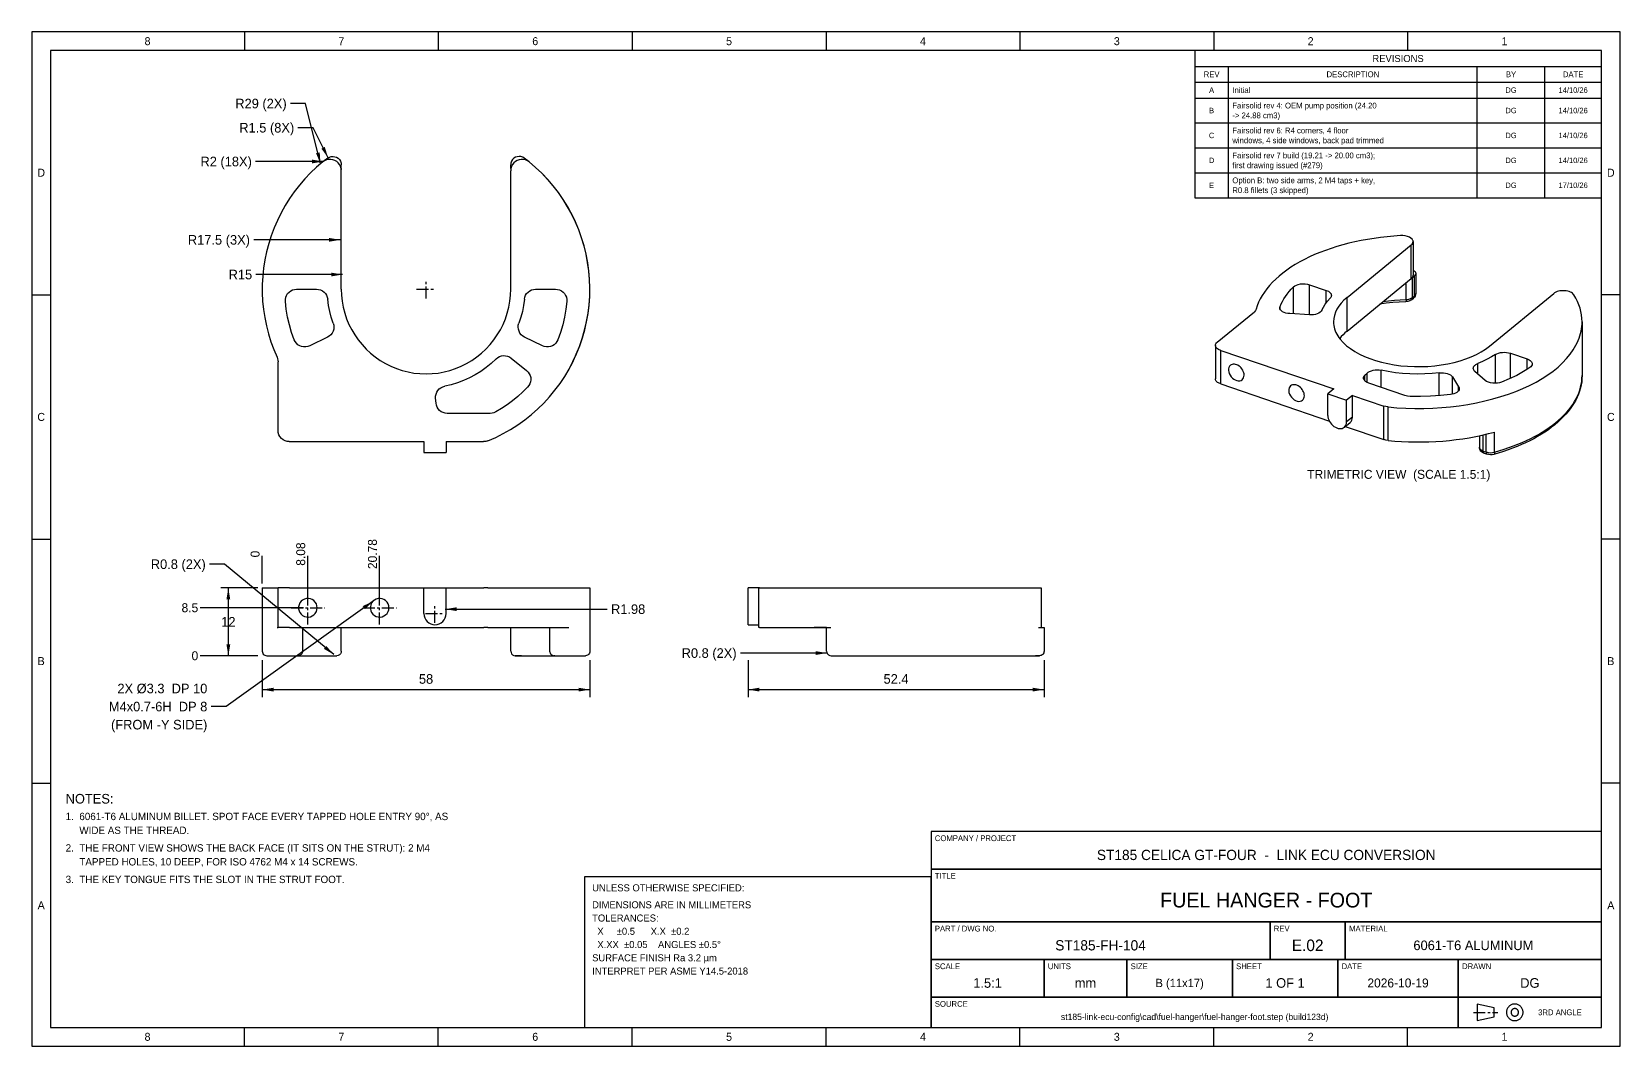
# Model space of a CAD drawing. Header units: millimetres. Extents: x 5 to 427, y 5 to 274.
import ezdxf
from ezdxf.enums import TextEntityAlignment as Align

# ---------------------------------------------------------------- set-up
doc = ezdxf.new("R2010")
doc.units = ezdxf.units.MM
doc.linetypes.add('CENTER', pattern=[5.08, 3.175, -0.635, 0.635, -0.635])
for name, color, linetype in [('BORDER', 7, 'CONTINUOUS'), ('CENTER', 1, 'CENTER'), ('DIM', 3, 'CONTINUOUS'), ('TANGENT', 7, 'CONTINUOUS'), ('TEXT', 7, 'Continuous'), ('THIN', 7, 'CONTINUOUS'), ('TITLE', 7, 'CONTINUOUS'), ('VISIBLE', 7, 'CONTINUOUS')]:
    doc.layers.add(name, color=color, linetype=linetype)

msp = doc.modelspace()

# ---------------------------------------------------------------- linework, layer by layer
at = {"layer": 'BORDER'}
msp.add_lwpolyline([(10, 10), (421.8, 10), (421.8, 269.4), (10, 269.4)], close=True, dxfattribs=at)
at = {"layer": 'CENTER'}
for points in [[(109.69, 203.55), (109.69, 208.55)], [(107.19, 206.05), (112.19, 206.05)], [(78.32, 116.98), (78.32, 125.93)], [(97.37, 116.98), (97.37, 125.93)], [(112.07, 117.41), (112.07, 122.41)], [(73.85, 121.45), (82.8, 121.45)], [(92.9, 121.45), (101.85, 121.45)], [(109.57, 119.91), (114.57, 119.91)], [(387.8, 14), (394.3, 14)]]:
    msp.add_lwpolyline(points, dxfattribs=at)
at = {"layer": 'DIM'}
for points in [[(81.69, 239.34), (77.69, 255.34), (73.69, 255.34)], [(83.69, 240.92), (79.69, 248.92), (75.69, 248.92)], [(82.44, 239.95), (68.44, 239.95), (64.44, 239.95)], [(86.94, 219.15), (67.94, 219.15), (63.94, 219.15)], [(87.53, 209.93), (68.53, 209.93), (64.53, 209.93)], [(66.2, 127.9), (66.2, 132.7), (66.2, 135.2)], [(78.32, 122.65), (78.32, 132.7), (78.32, 135.2)], [(97.37, 122.65), (97.37, 132.7), (97.37, 135.2)], [(85.2, 109.01), (56.2, 133.01), (52.2, 133.01)], [(65, 126.7), (55.2, 126.7)], [(57.2, 108.7), (57.2, 126.7)], [(95.62, 123.2), (56.62, 95.2), (52.62, 95.2)], [(77.12, 121.45), (52.2, 121.45), (49.7, 121.45)], [(114.81, 121.07), (153.81, 121.07), (157.81, 121.07)], [(65, 108.7), (52.2, 108.7), (49.7, 108.7)], [(65, 108.7), (55.2, 108.7)], [(66.2, 107.5), (66.2, 97.7)], [(153.2, 107.5), (153.2, 97.7)], [(216.16, 109.41), (197.16, 109.41), (193.16, 109.41)], [(195.2, 107.5), (195.2, 97.7)], [(273.8, 107.5), (273.8, 97.7)], [(66.2, 99.7), (153.2, 99.7)], [(195.2, 99.7), (273.8, 99.7)]]:
    msp.add_lwpolyline(points, dxfattribs=at)
for points in [[(82.44, 239.95), (79.44, 240.45), (79.44, 239.45)], [(81.69, 239.34), (81.45, 242.37), (80.48, 242.13)], [(83.69, 240.92), (82.8, 243.83), (81.91, 243.38)], [(86.94, 219.15), (83.94, 219.65), (83.94, 218.65)], [(87.53, 209.93), (84.53, 210.43), (84.53, 209.43)], [(57.2, 126.7), (56.7, 123.7), (57.7, 123.7)], [(95.62, 123.2), (92.89, 121.86), (93.48, 121.04)], [(114.81, 121.07), (117.81, 120.57), (117.81, 121.57)], [(57.2, 108.7), (57.7, 111.7), (56.7, 111.7)], [(85.2, 109.01), (83.21, 111.3), (82.57, 110.53)], [(216.16, 109.41), (213.16, 109.91), (213.16, 108.91)], [(66.2, 99.7), (69.2, 99.2), (69.2, 100.2)], [(153.2, 99.7), (150.2, 100.2), (150.2, 99.2)], [(195.2, 99.7), (198.2, 99.2), (198.2, 100.2)], [(273.8, 99.7), (270.8, 100.2), (270.8, 99.2)]]:
    msp.add_solid(points, dxfattribs=at)
at = {"layer": 'TANGENT'}
for points in [[(371.32, 208.91), (371.32, 217.82)], [(344.29, 199.21), (344.29, 207.24)], [(369.94, 203.29), (369.94, 207.78)], [(371.64, 203.83), (371.64, 209.17)], [(372.15, 204.25), (372.15, 209.59)], [(340.01, 199.48), (340.01, 206.65)], [(348.72, 202.44), (348.72, 205.73)], [(354.26, 194.92), (354.26, 203.83)], [(363.8, 202.74), (365.31, 202.93), (366.85, 203.08), (368.39, 203.2), (369.94, 203.29)], [(369.94, 203.29), (369.93, 202.87), (369.91, 202.76), (369.89, 202.72)], [(369.94, 203.29), (370.44, 203.34), (370.91, 203.45), (371.31, 203.62), (371.64, 203.83)], [(371.64, 203.83), (371.62, 203.65), (371.57, 203.49), (371.5, 203.36), (371.39, 203.24)], [(371.39, 203.24), (371.39, 203.24)], [(371.64, 203.83), (372.15, 204.25)], [(372.15, 204.25), (372.13, 204.07), (372.09, 203.91), (372.01, 203.78), (371.9, 203.66)], [(371.9, 203.66), (371.9, 203.66)], [(372.15, 204.25), (372.3, 204.4), (372.42, 204.56), (372.49, 204.72), (372.51, 204.89)], [(336.46, 200.79), (336.46, 201.44)], [(320.71, 180.88), (320.71, 189.79)], [(388.99, 183.55), (388.99, 186.3)], [(393.65, 181.06), (393.65, 188.69)], [(397.62, 182.34), (397.62, 189.04)], [(402.05, 184.73), (402.05, 187.52)], [(358.99, 181.69), (358.99, 183.17)], [(359.58, 181.27), (359.58, 183.77)], [(363.36, 179.95), (363.36, 184.5)], [(378.75, 177.76), (378.75, 183.81)], [(382.24, 178.16), (382.24, 182.75)], [(393.43, 162.76), (396, 163.54), (397.24, 163.96), (398.46, 164.4), (399.64, 164.86), (400.8, 165.35), (401.92, 165.86), (403.02, 166.38), (404.07, 166.93), (405.09, 167.49), (406.08, 168.07), (407.02, 168.67), (407.93, 169.29), (408.8, 169.92), (409.62, 170.57), (410.41, 171.23), (411.15, 171.91), (411.85, 172.6), (412.5, 173.3), (413.11, 174.01), (413.67, 174.73), (414.18, 175.46), (414.65, 176.2), (415.07, 176.95), (415.44, 177.71), (415.77, 178.47), (416.04, 179.24), (416.27, 180.01), (416.44, 180.78), (416.57, 181.56), (416.64, 182.34), (416.67, 183.12)], [(383.88, 179.11), (383.88, 180.1)], [(364.06, 166.08), (364.06, 174.99)], [(365.14, 165.85), (365.14, 174.76)], [(355.69, 172.09), (354.15, 170.82)], [(390.44, 163.06), (390.44, 167.35)], [(391.17, 162.81), (391.17, 167.52)], [(393.43, 162.76), (393.43, 168.11)], [(389.41, 164.06), (389.43, 163.91), (389.48, 163.77), (389.57, 163.63), (389.69, 163.49), (390.01, 163.25), (390.44, 163.06)], [(390.44, 163.06), (391.17, 162.81)], [(390.44, 163.06), (390.46, 162.84), (390.51, 162.66), (390.59, 162.53), (390.7, 162.46)], [(391.17, 162.81), (391.7, 162.68), (392.29, 162.62), (392.88, 162.65), (393.43, 162.76)], [(391.17, 162.81), (391.18, 162.59), (391.24, 162.41), (391.32, 162.28), (391.43, 162.21)], [(393.43, 162.76), (393.42, 162.54), (393.37, 162.36), (393.3, 162.23), (393.2, 162.17)], [(393.2, 162.17), (393.2, 162.17)]]:
    msp.add_lwpolyline(points, dxfattribs=at)
at = {"layer": 'THIN'}
for points in [[(5, 5), (426.8, 5), (426.8, 274.4), (5, 274.4)], [(243.8, 52), (421.8, 52), (421.8, 62), (243.8, 62)], [(243.8, 38), (421.8, 38), (421.8, 52), (243.8, 52)], [(243.8, 28), (333.8, 28), (333.8, 38), (243.8, 38)], [(333.8, 28), (353.8, 28), (353.8, 38), (333.8, 38)], [(353.8, 28), (421.8, 28), (421.8, 38), (353.8, 38)], [(243.8, 18), (273.8, 18), (273.8, 28), (243.8, 28)], [(273.8, 18), (295.8, 18), (295.8, 28), (273.8, 28)], [(295.8, 18), (323.8, 18), (323.8, 28), (295.8, 28)], [(323.8, 18), (351.8, 18), (351.8, 28), (323.8, 28)], [(351.8, 18), (383.8, 18), (383.8, 28), (351.8, 28)], [(383.8, 18), (421.8, 18), (421.8, 28), (383.8, 28)], [(243.8, 10), (383.8, 10), (383.8, 18), (243.8, 18)], [(383.8, 10), (421.8, 10), (421.8, 18), (383.8, 18)], [(388.8, 11.8), (393.3, 12.8), (393.3, 15.2), (388.8, 16.2)]]:
    msp.add_lwpolyline(points, close=True, dxfattribs=at)
for points in [[(61.48, 274.4), (61.48, 269.4)], [(112.95, 274.4), (112.95, 269.4)], [(164.43, 274.4), (164.43, 269.4)], [(215.9, 274.4), (215.9, 269.4)], [(267.38, 274.4), (267.38, 269.4)], [(318.85, 274.4), (318.85, 269.4)], [(370.32, 274.4), (370.32, 269.4)], [(313.8, 265.2), (421.8, 265.2)], [(322.8, 230.32), (322.8, 265.2)], [(388.8, 230.32), (388.8, 265.2)], [(406.8, 230.32), (406.8, 265.2)], [(313.8, 261), (421.8, 261)], [(313.8, 256.8), (421.8, 256.8)], [(313.8, 250.18), (421.8, 250.18)], [(313.8, 243.56), (421.8, 243.56)], [(313.8, 236.94), (421.8, 236.94)], [(5, 204.55), (10, 204.55)], [(426.8, 204.55), (421.8, 204.55)], [(5, 139.7), (10, 139.7)], [(426.8, 139.7), (421.8, 139.7)], [(5, 74.85), (10, 74.85)], [(426.8, 74.85), (421.8, 74.85)], [(401, 14), (400.99, 14.19), (400.97, 14.38), (400.93, 14.57), (400.87, 14.75), (400.79, 14.93), (400.71, 15.1), (400.6, 15.26), (400.49, 15.41), (400.36, 15.56), (400.21, 15.69), (400.06, 15.8), (399.9, 15.91), (399.73, 15.99), (399.55, 16.07), (399.37, 16.13), (399.18, 16.17), (398.99, 16.19), (398.8, 16.2), (398.61, 16.19), (398.42, 16.17), (398.23, 16.13), (398.05, 16.07), (397.87, 15.99), (397.7, 15.91), (397.54, 15.8), (397.39, 15.69), (397.24, 15.56), (397.11, 15.41), (397, 15.26), (396.89, 15.1), (396.81, 14.93), (396.73, 14.75), (396.67, 14.57), (396.63, 14.38), (396.61, 14.19), (396.6, 14), (396.61, 13.81), (396.63, 13.62), (396.67, 13.43), (396.73, 13.25), (396.81, 13.07), (396.89, 12.9), (397, 12.74), (397.11, 12.59), (397.24, 12.44), (397.39, 12.31), (397.54, 12.2), (397.7, 12.09), (397.87, 12.01), (398.05, 11.93), (398.23, 11.87), (398.42, 11.83), (398.61, 11.81), (398.8, 11.8), (398.99, 11.81), (399.18, 11.83), (399.37, 11.87), (399.55, 11.93), (399.73, 12.01), (399.9, 12.09), (400.06, 12.2), (400.21, 12.31), (400.36, 12.44), (400.49, 12.59), (400.6, 12.74), (400.71, 12.9), (400.79, 13.07), (400.87, 13.25), (400.93, 13.43), (400.97, 13.62), (400.99, 13.81), (401, 14)], [(399.8, 14), (399.8, 14.09), (399.78, 14.17), (399.77, 14.26), (399.74, 14.34), (399.71, 14.42), (399.67, 14.5), (399.62, 14.57), (399.57, 14.64), (399.51, 14.71), (399.44, 14.77), (399.37, 14.82), (399.3, 14.87), (399.22, 14.91), (399.14, 14.94), (399.06, 14.97), (398.97, 14.98), (398.89, 15), (398.8, 15), (398.71, 15), (398.63, 14.98), (398.54, 14.97), (398.46, 14.94), (398.38, 14.91), (398.3, 14.87), (398.23, 14.82), (398.16, 14.77), (398.09, 14.71), (398.03, 14.64), (397.98, 14.57), (397.93, 14.5), (397.89, 14.42), (397.86, 14.34), (397.83, 14.26), (397.82, 14.17), (397.8, 14.09), (397.8, 14), (397.8, 13.91), (397.82, 13.83), (397.83, 13.74), (397.86, 13.66), (397.89, 13.58), (397.93, 13.5), (397.98, 13.43), (398.03, 13.36), (398.09, 13.29), (398.16, 13.23), (398.23, 13.18), (398.3, 13.13), (398.38, 13.09), (398.46, 13.06), (398.54, 13.03), (398.63, 13.02), (398.71, 13), (398.8, 13), (398.89, 13), (398.97, 13.02), (399.06, 13.03), (399.14, 13.06), (399.22, 13.09), (399.3, 13.13), (399.37, 13.18), (399.44, 13.23), (399.51, 13.29), (399.57, 13.36), (399.62, 13.43), (399.67, 13.5), (399.71, 13.58), (399.74, 13.66), (399.77, 13.74), (399.78, 13.83), (399.8, 13.91), (399.8, 14)], [(61.48, 5), (61.48, 10)], [(112.95, 5), (112.95, 10)], [(164.43, 5), (164.43, 10)], [(215.9, 5), (215.9, 10)], [(267.38, 5), (267.38, 10)], [(318.85, 5), (318.85, 10)], [(370.32, 5), (370.32, 10)]]:
    msp.add_lwpolyline(points, dxfattribs=at)
at = {"layer": 'TITLE'}
for points in [[(313.8, 230.32), (421.8, 230.32), (421.8, 269.4), (313.8, 269.4)], [(243.8, 10), (421.8, 10), (421.8, 62), (243.8, 62)], [(151.8, 10), (243.8, 10), (243.8, 50), (151.8, 50)]]:
    msp.add_lwpolyline(points, close=True, dxfattribs=at)
at = {"layer": 'VISIBLE'}
for points in [[(83.59, 240.85), (82.31, 239.85)], [(87.19, 237.51), (87.14, 238.07), (86.99, 238.61), (86.73, 239.12), (86.39, 239.56), (85.97, 239.93), (85.49, 240.22), (84.96, 240.42), (84.4, 240.51), (83.84, 240.49), (83.29, 240.38), (82.77, 240.16), (82.31, 239.85)], [(83.59, 240.85), (84.02, 241.1), (84.5, 241.26), (84.99, 241.3), (85.48, 241.23), (85.95, 241.06), (86.37, 240.79), (86.72, 240.44), (86.98, 240.01), (87.14, 239.54), (87.19, 239.05)], [(135.79, 240.85), (135.37, 241.1), (134.89, 241.26), (134.4, 241.3), (133.91, 241.23), (133.44, 241.06), (133.02, 240.79), (132.67, 240.44), (132.41, 240.01), (132.25, 239.54), (132.19, 239.05)], [(137.08, 239.85), (136.62, 240.16), (136.1, 240.38), (135.55, 240.49), (134.99, 240.51), (134.43, 240.42), (133.9, 240.22), (133.42, 239.93), (133, 239.56), (132.66, 239.12), (132.4, 238.61), (132.25, 238.07), (132.19, 237.51)], [(137.08, 239.85), (135.79, 240.85)], [(82.31, 239.85), (80.63, 238.41), (79.03, 236.9), (77.5, 235.31), (76.06, 233.64), (74.71, 231.9), (73.44, 230.09), (72.27, 228.22), (71.19, 226.3), (70.22, 224.32), (69.34, 222.3), (68.57, 220.23), (67.91, 218.13), (67.35, 216), (66.9, 213.84), (66.56, 211.66), (66.33, 209.47), (66.21, 207.27), (66.21, 205.06), (66.31, 202.86), (66.53, 200.66), (66.86, 198.48), (67.3, 196.32), (67.84, 194.19), (68.5, 192.08), (69.26, 190.01), (70.12, 187.98)], [(82.31, 239.85), (80.63, 238.41), (79.03, 236.9), (77.5, 235.31), (76.06, 233.64), (74.71, 231.9), (73.44, 230.09), (72.27, 228.22), (71.19, 226.3), (70.22, 224.32), (69.34, 222.3), (68.57, 220.23), (67.91, 218.13), (67.35, 216)], [(82.31, 239.85), (80.63, 238.41), (79.03, 236.9), (77.5, 235.31), (76.06, 233.64), (74.71, 231.9), (73.44, 230.09), (72.27, 228.22), (71.19, 226.3), (70.22, 224.32), (69.34, 222.3), (68.57, 220.23), (67.91, 218.13), (67.35, 216)], [(87.19, 238.11), (87.18, 237.83)], [(87.19, 238.11), (87.19, 239.05)], [(87.19, 206.05), (87.19, 237.51)], [(126.12, 165.77), (128.19, 166.68), (130.2, 167.69), (132.16, 168.8), (134.06, 170.02), (135.9, 171.33), (137.66, 172.73), (139.35, 174.23), (140.96, 175.8), (142.48, 177.46), (143.92, 179.2), (145.27, 181.01), (146.52, 182.89), (147.67, 184.83), (148.71, 186.82), (149.66, 188.87), (150.49, 190.96), (151.22, 193.1), (151.84, 195.27), (152.34, 197.46), (152.73, 199.68), (153, 201.92), (153.15, 204.17), (153.19, 206.42), (153.12, 208.68), (152.92, 210.92), (152.61, 213.16), (152.18, 215.37), (151.64, 217.56), (150.99, 219.72), (150.23, 221.84), (149.36, 223.92), (148.38, 225.95), (147.29, 227.92), (146.11, 229.84), (144.83, 231.7), (143.45, 233.48), (141.99, 235.2), (140.43, 236.83), (138.8, 238.38), (137.08, 239.85)], [(132.19, 238.11), (132.19, 239.05)], [(132.19, 238.11), (132.21, 237.83)], [(132.19, 206.05), (132.19, 237.51)], [(147.59, 184.7), (148.65, 186.69), (149.6, 188.74), (150.45, 190.84), (151.18, 192.97), (151.81, 195.15), (152.32, 197.35), (152.71, 199.57), (152.99, 201.82), (153.15, 204.07), (153.19, 206.33), (153.12, 208.59), (152.93, 210.84), (152.62, 213.08), (152.2, 215.3), (151.66, 217.49), (151.01, 219.66), (150.25, 221.79), (149.38, 223.87), (148.4, 225.91), (147.31, 227.89), (146.13, 229.82), (144.85, 231.68), (143.47, 233.47), (142, 235.18), (140.44, 236.82), (138.8, 238.38), (137.08, 239.85)], [(147.59, 184.7), (148.65, 186.69), (149.6, 188.74), (150.45, 190.84), (151.18, 192.97), (151.81, 195.15), (152.32, 197.35), (152.71, 199.57), (152.99, 201.82), (153.15, 204.07), (153.19, 206.33), (153.12, 208.59), (152.93, 210.84), (152.62, 213.08), (152.2, 215.3), (151.66, 217.49), (151.01, 219.66), (150.25, 221.79), (149.38, 223.87), (148.4, 225.91), (147.31, 227.89), (146.13, 229.82), (144.85, 231.68), (143.47, 233.47), (142, 235.18), (140.44, 236.82), (138.8, 238.38), (137.08, 239.85)], [(368.47, 220.26), (366.7, 220.14), (364.93, 219.98), (363.18, 219.78), (361.44, 219.54), (359.73, 219.27), (358.04, 218.96), (356.37, 218.61), (354.73, 218.23), (353.13, 217.81), (351.55, 217.35), (350.02, 216.86), (348.52, 216.34), (347.06, 215.79), (345.65, 215.21), (344.29, 214.59), (342.97, 213.95), (341.71, 213.28), (340.5, 212.58), (339.35, 211.85), (338.25, 211.1), (337.21, 210.33), (336.23, 209.54), (335.32, 208.72), (334.47, 207.89), (333.68, 207.04), (332.96, 206.17), (332.31, 205.28), (331.73, 204.39), (331.22, 203.48), (330.78, 202.56), (330.42, 201.63), (330.12, 200.7)], [(371.8, 218.68), (371.78, 218.85), (371.73, 219.01), (371.54, 219.33), (371.22, 219.62), (370.8, 219.86), (370.29, 220.06), (369.72, 220.19), (369.1, 220.26), (368.47, 220.26)], [(354.26, 203.83), (371.32, 217.82)], [(371.32, 217.82), (371.52, 218.02), (371.67, 218.23), (371.77, 218.45), (371.8, 218.68)], [(371.8, 218.68), (371.8, 209.77)], [(371.8, 211.11), (372.1, 210.92), (372.32, 210.71), (372.46, 210.48), (372.51, 210.24)], [(340.01, 206.65), (340.35, 206.92), (340.8, 207.15), (341.32, 207.32), (341.9, 207.44), (342.51, 207.49), (343.13, 207.47), (343.73, 207.39), (344.29, 207.24)], [(344.29, 207.24), (348.72, 205.73)], [(354.26, 194.92), (371.32, 208.91)], [(371.32, 208.91), (371.48, 209.06)], [(371.48, 209.06), (371.61, 209.23), (371.71, 209.4), (371.78, 209.59), (371.8, 209.77)], [(371.64, 209.17), (371.48, 209.06)], [(371.64, 209.17), (372.15, 209.59)], [(372.51, 210.24), (372.49, 210.07), (372.42, 209.9), (372.3, 209.74), (372.15, 209.59)], [(372.51, 210.24), (372.51, 204.89)], [(72.34, 202.79), (72.34, 203.34), (72.44, 203.88), (72.64, 204.4), (72.94, 204.87), (73.31, 205.27), (73.75, 205.6), (74.25, 205.85), (74.78, 206), (75.33, 206.05)], [(74.69, 192.6), (73.99, 194.58), (73.41, 196.6), (72.93, 198.64), (72.58, 200.71), (72.34, 202.79)], [(75.33, 206.05), (80.6, 206.05)], [(80.6, 206.05), (81.15, 206), (81.68, 205.85), (82.17, 205.61), (82.61, 205.28), (82.98, 204.87), (83.27, 204.41), (83.48, 203.9), (83.58, 203.36)], [(85.05, 197.02), (84.53, 198.57), (84.12, 200.15), (83.8, 201.74), (83.58, 203.36)], [(87.19, 206.05), (87.25, 204.45), (87.42, 202.85), (87.71, 201.27), (88.11, 199.71), (88.61, 198.19), (89.23, 196.7), (89.95, 195.27), (90.77, 193.89), (91.68, 192.57), (92.69, 191.32), (93.78, 190.14), (94.96, 189.05), (96.21, 188.04), (97.53, 187.12), (98.91, 186.3), (100.35, 185.58), (101.83, 184.97), (103.36, 184.46), (104.91, 184.06), (106.49, 183.78), (108.09, 183.61), (109.69, 183.55), (111.3, 183.61), (112.9, 183.78), (114.48, 184.06), (116.03, 184.46), (117.56, 184.97), (119.04, 185.58), (120.48, 186.3), (121.86, 187.12), (123.18, 188.04), (124.43, 189.05), (125.6, 190.14), (126.7, 191.32), (127.71, 192.57), (128.62, 193.89), (129.44, 195.27), (130.16, 196.7), (130.78, 198.19), (131.28, 199.71), (131.68, 201.27), (131.97, 202.85), (132.14, 204.45), (132.19, 206.05)], [(135.81, 203.36), (135.59, 201.74), (135.27, 200.15), (134.86, 198.57), (134.34, 197.02)], [(135.81, 203.36), (135.91, 203.9), (136.12, 204.41), (136.41, 204.87), (136.78, 205.28), (137.22, 205.61), (137.71, 205.85), (138.24, 206), (138.79, 206.05)], [(138.79, 206.05), (144.06, 206.05)], [(144.06, 206.05), (144.61, 206), (145.14, 205.85), (145.64, 205.6), (146.08, 205.27), (146.45, 204.87), (146.74, 204.4), (146.95, 203.88), (147.05, 203.34), (147.05, 202.79)], [(147.05, 202.79), (146.81, 200.71), (146.46, 198.64), (145.98, 196.6), (145.4, 194.58), (144.7, 192.6)], [(336.46, 201.44), (336.75, 202.12), (337.09, 202.79), (337.47, 203.45), (337.89, 204.11), (338.36, 204.76), (338.86, 205.4), (339.41, 206.03), (340.01, 206.65)], [(347.56, 200.44), (347.97, 201.27), (348.47, 202.09), (349.07, 202.89), (349.77, 203.67)], [(348.72, 205.73), (349.29, 205.47), (349.53, 205.32), (349.73, 205.15), (349.88, 204.97), (350, 204.78), (350.07, 204.59), (350.09, 204.39)], [(350.09, 204.39), (350.07, 204.21), (350.01, 204.02), (349.91, 203.84), (349.77, 203.67)], [(354.26, 203.83), (353.44, 203.1), (352.71, 202.34), (352.09, 201.55), (351.58, 200.74), (351.18, 199.92), (350.9, 199.08), (350.72, 198.23), (350.67, 197.38)], [(369.89, 202.72), (368.14, 202.62), (366.41, 202.48), (364.69, 202.3), (362.98, 202.08)], [(371.39, 203.24), (371.17, 203.09), (370.94, 202.96), (370.43, 202.79), (369.89, 202.72)], [(371.39, 203.24), (371.9, 203.66)], [(372.51, 204.89), (372.47, 204.54), (372.35, 204.21), (372.16, 203.92), (371.9, 203.66)], [(392.07, 190.93), (409.13, 204.91)], [(414.5, 204.55), (414.34, 204.76), (414.13, 204.95), (413.87, 205.12), (413.56, 205.28), (413.22, 205.41), (412.85, 205.51), (412.45, 205.58), (412.03, 205.63), (411.61, 205.64), (411.19, 205.62), (410.78, 205.57), (410.39, 205.49), (410.02, 205.39), (409.68, 205.25), (409.38, 205.09), (409.13, 204.91)], [(416.67, 197.38), (416.63, 198.29), (416.53, 199.2), (416.36, 200.11), (416.12, 201.01), (415.82, 201.91), (415.44, 202.8), (415.01, 203.68), (414.5, 204.55)], [(319.81, 191.98), (329.67, 200.07)], [(330.12, 200.7), (330.06, 200.53), (329.96, 200.37), (329.67, 200.07)], [(336.4, 201.12), (336.41, 201.28), (336.46, 201.44)], [(339.04, 199.54), (338.51, 199.6), (338.01, 199.71), (337.55, 199.87), (337.15, 200.06), (336.83, 200.3), (336.59, 200.55), (336.45, 200.83), (336.4, 201.12)], [(344.28, 199.21), (339.04, 199.54)], [(347.56, 200.44), (347.39, 200.16), (347.13, 199.9), (346.78, 199.68), (346.36, 199.49), (345.89, 199.34), (345.37, 199.25), (344.83, 199.2), (344.28, 199.21)], [(85.05, 197.02), (85.19, 196.49), (85.23, 195.94), (85.17, 195.4), (85.01, 194.87), (84.76, 194.38), (84.42, 193.95), (84.01, 193.58), (83.54, 193.3)], [(135.85, 193.3), (135.38, 193.58), (134.97, 193.95), (134.63, 194.38), (134.38, 194.87), (134.22, 195.4), (134.16, 195.94), (134.2, 196.49), (134.34, 197.02)], [(350.67, 197.38), (350.68, 196.9), (350.74, 196.43), (350.83, 195.95), (350.96, 195.48), (351.12, 195.01), (351.32, 194.54), (351.55, 194.08), (351.82, 193.62), (352.12, 193.17), (352.45, 192.73), (353.23, 191.87), (354.13, 191.04), (355.15, 190.25), (356.29, 189.51), (357.53, 188.82), (358.88, 188.18), (360.32, 187.61), (361.84, 187.09), (363.44, 186.65), (365.1, 186.27), (366.81, 185.96), (368.56, 185.73), (370.34, 185.57), (372.14, 185.49), (373.94, 185.48), (375.75, 185.55), (377.53, 185.7), (379.28, 185.93), (381, 186.22), (382.67, 186.59), (384.27, 187.03), (385.81, 187.53), (387.26, 188.1), (388.62, 188.73), (389.88, 189.41), (391.03, 190.15), (392.07, 190.93)], [(354.26, 194.92), (353.7, 194.44), (353.19, 193.95), (352.72, 193.44), (352.3, 192.92)], [(365.14, 174.76), (367.49, 174.56), (369.87, 174.43), (372.25, 174.37), (374.64, 174.38), (377.02, 174.46), (379.4, 174.6), (381.75, 174.82), (384.07, 175.1), (386.37, 175.45), (388.62, 175.87), (390.83, 176.35), (392.98, 176.89), (395.08, 177.5), (397.11, 178.17), (399.06, 178.89), (400.94, 179.67), (402.74, 180.5), (404.44, 181.39), (406.05, 182.32), (407.57, 183.29), (408.98, 184.31), (410.28, 185.37), (411.47, 186.47), (412.54, 187.6), (413.49, 188.75), (414.33, 189.94), (415.04, 191.14), (415.35, 191.75), (415.62, 192.37), (415.87, 192.99), (416.08, 193.61), (416.26, 194.23), (416.4, 194.86), (416.52, 195.49), (416.6, 196.12), (416.65, 196.75), (416.67, 197.38)], [(416.67, 197.38), (416.67, 183.12)], [(78.8, 190.98), (78.29, 190.79), (77.74, 190.69), (77.19, 190.69), (76.65, 190.8), (76.14, 191), (75.67, 191.29), (75.26, 191.67), (74.93, 192.11), (74.69, 192.6)], [(83.54, 193.3), (78.8, 190.98)], [(140.59, 190.98), (135.85, 193.3)], [(144.7, 192.6), (144.46, 192.11), (144.13, 191.67), (143.72, 191.29), (143.25, 191), (142.74, 190.8), (142.2, 190.69), (141.65, 190.69), (141.1, 190.79), (140.59, 190.98)], [(319.33, 191.12), (319.36, 191.35), (319.46, 191.57), (319.61, 191.78), (319.81, 191.98)], [(320.71, 189.79), (320.14, 190.04), (319.9, 190.19), (319.7, 190.36), (319.54, 190.54), (319.43, 190.73), (319.36, 190.92), (319.33, 191.12)], [(319.33, 191.12), (319.33, 182.21)], [(70.12, 187.98), (70.27, 187.58), (70.36, 187.16), (70.39, 186.74)], [(70.39, 168.55), (70.39, 186.74)], [(128.29, 187.53), (127.02, 186.33), (125.68, 185.23), (124.26, 184.21), (122.78, 183.29), (121.24, 182.48), (119.65, 181.76), (118.02, 181.16), (116.35, 180.66), (114.65, 180.27)], [(128.29, 187.53), (128.72, 187.88), (129.19, 188.15), (129.71, 188.32), (130.26, 188.4), (130.81, 188.38), (131.34, 188.26), (131.85, 188.05), (132.31, 187.74)], [(132.31, 187.74), (136.4, 184.42)], [(320.71, 189.79), (350.71, 179.54)], [(323.27, 185.83), (323.04, 185.58), (322.87, 185.26), (322.78, 184.89), (322.77, 184.48), (322.84, 184.05), (322.98, 183.62), (323.2, 183.2), (323.48, 182.8), (323.81, 182.45), (324.18, 182.15), (324.58, 181.93), (324.99, 181.78), (325.39, 181.71), (325.77, 181.72), (326.12, 181.82), (326.41, 182.01)], [(326.92, 183.21), (326.9, 183.54), (326.83, 183.87), (326.71, 184.2), (326.55, 184.53), (326.35, 184.85), (326.12, 185.14), (325.86, 185.41), (325.57, 185.64), (325.27, 185.83), (324.96, 185.98), (324.64, 186.08), (324.33, 186.13), (324.03, 186.13), (323.75, 186.08), (323.5, 185.98), (323.27, 185.83)], [(387.79, 185.03), (387.81, 185.21), (387.87, 185.39), (387.97, 185.57), (388.11, 185.74), (388.28, 185.9), (388.49, 186.04), (388.99, 186.3)], [(393.65, 188.69), (392.59, 188.04), (391.46, 187.42), (390.25, 186.84), (388.99, 186.3)], [(393.65, 188.69), (394.03, 188.9), (394.48, 189.07), (394.98, 189.2), (395.51, 189.27), (396.06, 189.29), (396.6, 189.25), (397.13, 189.17), (397.62, 189.04)], [(397.62, 189.04), (402.05, 187.52)], [(402.05, 187.52), (402.62, 187.27), (402.86, 187.12), (403.05, 186.95), (403.21, 186.77), (403.33, 186.58), (403.4, 186.39), (403.42, 186.19)], [(403.42, 186.19), (403.38, 185.93), (403.26, 185.67), (403.06, 185.43), (402.79, 185.22)], [(136.4, 184.42), (136.8, 184.04), (137.12, 183.58), (137.35, 183.08), (137.48, 182.55), (137.52, 182), (137.45, 181.45), (137.28, 180.92), (137.02, 180.44), (136.68, 180.01)], [(320.71, 180.88), (320.14, 181.13), (319.9, 181.28), (319.7, 181.45), (319.54, 181.63), (319.43, 181.82), (319.36, 182.01), (319.33, 182.21)], [(326.41, 182.01), (326.63, 182.24), (326.79, 182.52), (326.89, 182.85), (326.92, 183.21)], [(358.64, 182.43), (358.66, 182.62), (358.73, 182.81), (358.84, 182.99), (358.99, 183.17)], [(360.01, 181.09), (359.44, 181.35), (359.2, 181.5), (359, 181.67), (358.85, 181.85), (358.73, 182.03), (358.66, 182.23), (358.64, 182.43)], [(358.99, 183.17), (359.58, 183.77)], [(359.58, 183.77), (359.88, 184.01), (360.26, 184.22), (360.71, 184.39), (361.2, 184.52), (361.74, 184.59), (362.28, 184.61), (362.83, 184.58), (363.36, 184.5)], [(378.75, 183.81), (376.82, 183.63), (374.87, 183.52), (372.91, 183.49), (370.96, 183.54), (369.01, 183.67), (367.09, 183.87), (365.2, 184.15), (363.36, 184.5)], [(378.75, 183.81), (379.3, 183.85), (379.85, 183.83), (380.38, 183.76), (380.88, 183.64), (381.33, 183.47), (381.71, 183.26), (382.02, 183.02), (382.24, 182.75)], [(382.24, 182.75), (383.88, 180.1)], [(388.23, 184.21), (388.04, 184.4), (387.9, 184.6), (387.82, 184.82), (387.79, 185.03)], [(390.96, 181.82), (388.23, 184.21)], [(395.29, 181.36), (394.76, 181.2), (394.17, 181.09), (393.55, 181.06), (392.93, 181.09), (392.34, 181.18), (391.8, 181.34), (391.33, 181.56), (390.96, 181.82)], [(416.67, 183.12), (416.64, 182.29), (416.56, 181.47), (416.43, 180.64), (416.25, 179.82), (416.01, 179), (415.72, 178.19), (415.39, 177.39), (415, 176.6), (414.56, 175.82), (414.08, 175.05), (413.55, 174.29), (412.97, 173.55), (412.35, 172.82), (411.69, 172.1), (410.98, 171.39), (410.22, 170.7), (409.43, 170.03), (408.59, 169.37), (407.72, 168.73), (406.8, 168.11), (405.85, 167.5), (404.86, 166.91), (403.84, 166.34), (402.78, 165.8), (401.68, 165.27), (400.56, 164.76), (399.4, 164.27), (398.21, 163.8), (397, 163.36), (395.76, 162.94), (393.2, 162.17)], [(402.79, 185.22), (401.97, 184.68), (401.11, 184.15), (400.22, 183.64), (399.3, 183.15), (397.35, 182.22), (395.29, 181.36)], [(112.23, 177.07), (112.23, 177.61), (112.34, 178.16), (112.54, 178.67), (112.83, 179.13), (113.2, 179.54), (113.63, 179.87), (114.12, 180.12), (114.65, 180.27)], [(136.68, 180.01), (135.4, 178.75), (134.07, 177.55), (132.68, 176.42), (131.24, 175.36), (129.75, 174.36), (128.21, 173.44)], [(320.71, 180.88), (349.56, 171.03)], [(339.28, 180.37), (339.05, 180.11), (338.88, 179.8), (338.79, 179.43), (338.78, 179.02), (338.84, 178.59), (338.99, 178.15), (339.21, 177.73), (339.49, 177.34), (339.82, 176.99), (340.19, 176.69), (340.59, 176.46), (341, 176.31), (341.4, 176.24), (341.78, 176.26), (342.12, 176.36), (342.42, 176.54)], [(342.93, 177.75), (342.91, 178.07), (342.84, 178.41), (342.72, 178.74), (342.56, 179.07), (342.36, 179.38), (342.13, 179.68), (341.87, 179.94), (341.58, 180.17), (341.28, 180.37), (340.96, 180.51), (340.65, 180.62), (340.34, 180.67), (340.04, 180.67), (339.76, 180.62), (339.51, 180.52), (339.28, 180.37)], [(342.42, 176.54), (342.64, 176.77), (342.8, 177.06), (342.9, 177.38), (342.93, 177.75)], [(350.71, 179.54), (349.17, 178.28)], [(349.17, 178.28), (354.15, 176.58)], [(349.17, 172.52), (349.17, 178.28)], [(355.69, 177.85), (354.15, 176.58)], [(355.69, 172.09), (355.69, 177.85)], [(355.69, 177.85), (364.06, 174.99)], [(369.59, 177.82), (360.01, 181.09)], [(371.05, 177.57), (370.29, 177.65), (369.59, 177.82)], [(381.72, 178.06), (379.08, 177.79), (376.42, 177.62), (373.73, 177.54), (371.05, 177.57)], [(384.03, 179.61), (383.99, 179.34), (383.87, 179.09), (383.66, 178.84), (383.39, 178.62), (383.04, 178.43), (382.64, 178.27), (382.2, 178.15), (381.72, 178.06)], [(383.88, 180.1), (384, 179.86), (384.03, 179.61)], [(112.34, 175.79), (112.23, 177.07)], [(115.33, 173.05), (114.78, 173.1), (114.24, 173.25), (113.75, 173.5), (113.3, 173.84), (112.93, 174.25), (112.64, 174.72), (112.44, 175.24), (112.34, 175.79)], [(126.73, 173.05), (115.33, 173.05)], [(128.21, 173.44), (127.74, 173.23), (127.25, 173.09), (126.73, 173.05)], [(354.15, 170.82), (354.15, 176.58)], [(365.14, 174.76), (364.58, 174.85), (364.06, 174.99)], [(349.17, 172.52), (349.2, 172.13), (349.28, 171.73), (349.42, 171.33), (349.61, 170.93), (349.85, 170.56), (350.13, 170.21), (350.44, 169.89), (350.79, 169.61), (351.15, 169.38), (351.52, 169.2), (351.9, 169.08), (352.27, 169.02), (352.63, 169.02), (352.96, 169.08), (353.27, 169.2), (353.54, 169.38)], [(353.54, 169.38), (353.8, 169.65), (353.99, 169.99), (354.11, 170.38), (354.15, 170.82)], [(353.54, 169.38), (355.08, 170.64)], [(353.79, 169.58), (364.06, 166.08)], [(355.08, 170.64), (355.34, 170.92), (355.53, 171.26), (355.65, 171.65), (355.69, 172.09)], [(73.39, 165.55), (72.81, 165.61), (72.25, 165.78), (71.73, 166.06), (71.27, 166.43), (70.9, 166.88), (70.62, 167.4), (70.45, 167.96), (70.39, 168.55)], [(73.39, 165.55), (109.1, 165.55)], [(109.1, 165.55), (109.1, 162.7)], [(115.03, 165.55), (124.99, 165.55)], [(115.03, 165.55), (115.03, 162.7)], [(126.12, 165.77), (125.57, 165.61), (124.99, 165.55)], [(365.14, 165.85), (364.58, 165.94), (364.06, 166.08)], [(365.14, 165.85), (366.93, 165.69), (368.74, 165.58), (370.56, 165.5), (372.38, 165.46), (374.2, 165.46), (376.02, 165.51), (377.84, 165.59), (379.65, 165.71), (381.44, 165.88), (383.22, 166.08), (384.99, 166.32), (386.73, 166.6), (388.45, 166.92), (390.14, 167.28), (391.8, 167.68), (393.43, 168.11)], [(389.41, 167.12), (389.41, 164.06)], [(109.1, 162.7), (115.03, 162.7)], [(390.7, 162.46), (390.44, 162.57), (390.2, 162.7), (389.98, 162.87), (389.78, 163.06), (389.62, 163.29), (389.51, 163.53), (389.44, 163.79), (389.41, 164.06)], [(390.7, 162.46), (391.43, 162.21)], [(393.2, 162.17), (392.76, 162.08), (392.31, 162.06), (391.86, 162.1), (391.43, 162.21)], [(66.2, 126.7), (66.22, 126.7), (66.28, 126.7), (66.38, 126.7), (66.53, 126.7), (66.71, 126.7), (66.93, 126.7), (67.19, 126.7), (67.5, 126.7), (67.84, 126.7), (68.22, 126.7), (68.64, 126.7), (69.1, 126.7), (69.59, 126.7), (70.13, 126.7)], [(66.2, 126.7), (66.2, 109.9)], [(70.13, 126.7), (70.17, 126.7), (70.2, 126.7), (70.23, 126.7), (70.26, 126.7), (70.29, 126.7), (70.31, 126.7), (70.33, 126.7), (70.35, 126.7), (70.36, 126.7), (70.38, 126.7), (70.39, 126.7), (70.39, 126.7), (70.4, 126.7), (70.4, 126.7)], [(70.4, 116.2), (70.4, 126.7)], [(73.4, 126.7), (73.06, 126.7), (72.73, 126.7), (72.41, 126.7), (72.1, 126.7), (71.8, 126.7), (71.53, 126.7), (71.28, 126.7), (71.05, 126.7), (70.86, 126.7), (70.7, 126.7), (70.57, 126.7), (70.48, 126.7), (70.42, 126.7), (70.4, 126.7)], [(73.4, 126.7), (109.11, 126.7)], [(109.11, 126.7), (115.03, 126.7)], [(109.11, 119.91), (109.11, 126.7)], [(115.03, 126.7), (125, 126.7)], [(115.03, 119.91), (115.03, 126.7)], [(126.13, 126.7), (126.05, 126.7), (125.97, 126.7), (125.9, 126.7), (125.82, 126.7), (125.74, 126.7), (125.66, 126.7), (125.57, 126.7), (125.49, 126.7), (125.41, 126.7), (125.33, 126.7), (125.25, 126.7), (125.16, 126.7), (125.08, 126.7), (125, 126.7)], [(126.13, 126.7), (129.47, 126.7), (132.67, 126.7), (135.71, 126.7), (138.56, 126.7), (141.21, 126.7), (143.63, 126.7), (145.8, 126.7), (147.72, 126.7), (149.37, 126.7), (150.74, 126.7), (151.81, 126.7), (152.58, 126.7), (153.04, 126.7), (153.2, 126.7)], [(153.2, 126.7), (153.2, 109.9)], [(198.05, 126.7), (195.2, 126.7)], [(195.2, 119.91), (195.2, 126.7)], [(198.05, 116.2), (198.05, 126.7)], [(198.27, 126.7), (198.24, 126.7), (198.21, 126.7), (198.19, 126.7), (198.16, 126.7), (198.14, 126.7), (198.12, 126.7), (198.11, 126.7), (198.09, 126.7), (198.08, 126.7), (198.07, 126.7), (198.06, 126.7), (198.05, 126.7), (198.05, 126.7), (198.05, 126.7)], [(198.27, 126.7), (201.14, 126.7), (204.82, 126.7), (209.24, 126.7), (214.31, 126.7), (219.9, 126.7), (225.9, 126.7), (232.18, 126.7), (238.6, 126.7), (245.02, 126.7), (251.3, 126.7), (257.29, 126.7), (262.88, 126.7), (267.93, 126.7), (272.34, 126.7)], [(272.34, 126.7), (272.43, 126.7), (272.52, 126.7), (272.59, 126.7), (272.67, 126.7), (272.73, 126.7), (272.79, 126.7), (272.84, 126.7), (272.89, 126.7), (272.93, 126.7), (272.96, 126.7), (272.98, 126.7), (273, 126.7), (273.01, 126.7), (273.01, 126.7)], [(273.01, 126.7), (273.01, 116.2)], [(80.8, 121.45), (80.74, 121.98), (80.57, 122.49), (80.29, 122.95), (79.92, 123.34), (79.48, 123.64), (78.98, 123.84), (78.46, 123.92), (77.92, 123.89), (77.41, 123.75), (76.93, 123.5), (76.53, 123.15), (76.2, 122.73), (75.98, 122.24), (75.86, 121.72), (75.86, 121.18), (75.98, 120.66), (76.2, 120.17), (76.53, 119.75), (76.93, 119.4), (77.41, 119.15), (77.92, 119.01), (78.46, 118.98), (78.98, 119.07), (79.48, 119.26), (79.92, 119.56), (80.29, 119.95), (80.57, 120.41), (80.74, 120.92), (80.8, 121.45)], [(99.85, 121.45), (99.79, 121.98), (99.62, 122.49), (99.34, 122.95), (98.97, 123.34), (98.53, 123.64), (98.03, 123.84), (97.51, 123.92), (96.97, 123.89), (96.46, 123.75), (95.98, 123.5), (95.58, 123.15), (95.25, 122.73), (95.03, 122.24), (94.91, 121.72), (94.91, 121.18), (95.03, 120.66), (95.25, 120.17), (95.58, 119.75), (95.98, 119.4), (96.46, 119.15), (96.97, 119.01), (97.51, 118.98), (98.03, 119.07), (98.53, 119.26), (98.97, 119.56), (99.34, 119.95), (99.62, 120.41), (99.79, 120.92), (99.85, 121.45)], [(109.11, 119.91), (109.17, 119.33), (109.33, 118.78), (109.61, 118.27), (109.98, 117.82), (110.43, 117.45), (110.94, 117.18), (111.49, 117.01), (112.07, 116.95), (112.65, 117.01), (113.21, 117.18), (113.72, 117.45), (114.17, 117.82), (114.54, 118.27), (114.81, 118.78), (114.98, 119.33), (115.03, 119.91)], [(195.2, 116.95), (195.2, 116.97), (195.2, 117.02), (195.2, 117.12), (195.2, 117.24), (195.2, 117.4), (195.2, 117.6), (195.2, 117.82), (195.2, 118.07), (195.2, 118.34), (195.2, 118.63), (195.2, 118.93), (195.2, 119.25), (195.2, 119.58), (195.2, 119.91)], [(198.05, 116.95), (198.05, 116.97), (198.05, 117.02), (198.05, 117.12), (198.05, 117.24), (198.05, 117.4), (198.05, 117.6), (198.05, 117.82), (198.05, 118.07), (198.05, 118.34), (198.05, 118.63), (198.05, 118.93), (198.05, 119.25), (198.05, 119.58), (198.05, 119.91)], [(70.13, 116.2), (70.17, 116.2), (70.2, 116.2), (70.23, 116.2), (70.26, 116.2), (70.29, 116.2), (70.31, 116.2), (70.33, 116.2), (70.35, 116.2), (70.36, 116.2), (70.38, 116.2), (70.39, 116.2), (70.39, 116.2), (70.4, 116.2), (70.4, 116.2)], [(73.4, 116.2), (73.06, 116.2), (72.73, 116.2), (72.41, 116.2), (72.1, 116.2), (71.8, 116.2), (71.53, 116.2), (71.28, 116.2), (71.05, 116.2), (70.86, 116.2), (70.7, 116.2), (70.57, 116.2), (70.48, 116.2), (70.42, 116.2), (70.4, 116.2)], [(73.4, 116.2), (125, 116.2)], [(76.88, 116.2), (76.88, 109.9)], [(87.2, 109.9), (87.2, 116.2)], [(87.2, 109.9), (87.2, 116.2)], [(126.13, 116.2), (126.05, 116.2), (125.97, 116.2), (125.9, 116.2), (125.82, 116.2), (125.74, 116.2), (125.66, 116.2), (125.57, 116.2), (125.49, 116.2), (125.41, 116.2), (125.33, 116.2), (125.25, 116.2), (125.16, 116.2), (125.08, 116.2), (125, 116.2)], [(126.13, 116.2), (128.04, 116.2), (129.91, 116.2), (131.73, 116.2), (133.5, 116.2), (135.21, 116.2), (136.87, 116.2), (138.46, 116.2), (139.99, 116.2), (141.45, 116.2), (142.84, 116.2), (144.15, 116.2), (145.38, 116.2), (146.53, 116.2), (147.6, 116.2)], [(132.2, 109.9), (132.2, 116.2)], [(132.2, 109.9), (132.2, 116.2)], [(142.52, 116.2), (142.52, 109.9)], [(195.2, 116.95), (198.05, 116.95)], [(198.05, 116.2), (198.05, 116.95)], [(198.27, 116.2), (198.24, 116.2), (198.21, 116.2), (198.19, 116.2), (198.16, 116.2), (198.14, 116.2), (198.12, 116.2), (198.11, 116.2), (198.09, 116.2), (198.08, 116.2), (198.07, 116.2), (198.06, 116.2), (198.05, 116.2), (198.05, 116.2), (198.05, 116.2)], [(198.27, 116.2), (199.1, 116.2), (200.03, 116.2), (201.04, 116.2), (202.14, 116.2), (203.32, 116.2), (204.58, 116.2), (205.92, 116.2), (207.33, 116.2), (208.82, 116.2), (210.37, 116.2), (211.99, 116.2), (213.67, 116.2), (215.41, 116.2), (217.2, 116.2)], [(216.05, 116.2), (215.72, 116.2), (215.4, 116.2), (215.1, 116.2), (214.81, 116.2), (214.54, 116.2), (214.28, 116.2), (214.03, 116.2), (213.81, 116.2), (213.59, 116.2), (213.4, 116.2), (213.22, 116.2), (213.05, 116.2), (212.9, 116.2), (212.77, 116.2)], [(216.05, 109.9), (216.05, 116.2)], [(216.05, 109.9), (216.05, 116.2)], [(272.34, 116.2), (272.42, 116.2), (272.49, 116.2), (272.56, 116.2), (272.64, 116.2), (272.71, 116.2), (272.78, 116.2), (272.85, 116.2), (272.93, 116.2), (273, 116.2), (273.07, 116.2), (273.14, 116.2), (273.21, 116.2), (273.28, 116.2), (273.35, 116.2)], [(273.35, 116.2), (273.41, 116.2), (273.47, 116.2), (273.52, 116.2), (273.57, 116.2), (273.61, 116.2), (273.65, 116.2), (273.68, 116.2), (273.71, 116.2), (273.74, 116.2), (273.76, 116.2), (273.78, 116.2), (273.79, 116.2), (273.8, 116.2), (273.8, 116.2)], [(273.8, 116.2), (273.8, 109.9)], [(66.2, 109.9), (66.23, 109.62), (66.33, 109.36), (66.48, 109.13), (66.68, 108.94), (66.9, 108.81), (67.14, 108.73), (67.4, 108.7)], [(76.88, 109.9), (76.85, 109.67), (76.78, 109.44), (76.67, 109.23), (76.52, 109.05), (76.34, 108.9), (76.14, 108.79), (75.91, 108.72), (75.68, 108.7)], [(87.2, 109.9), (87.14, 109.53), (86.97, 109.19), (86.71, 108.93), (86.37, 108.76), (86, 108.7)], [(132.2, 109.9), (132.26, 109.53), (132.43, 109.19), (132.69, 108.93), (133.03, 108.76), (133.4, 108.7)], [(142.52, 109.9), (142.55, 109.67), (142.62, 109.44), (142.73, 109.23), (142.88, 109.05), (143.06, 108.9), (143.26, 108.79), (143.49, 108.72), (143.72, 108.7)], [(153.2, 109.9), (153.17, 109.64), (153.08, 109.39), (152.94, 109.16), (152.76, 108.97), (152.61, 108.87), (152.26, 108.73), (152, 108.7)], [(216.05, 109.9), (216.11, 109.53), (216.28, 109.19), (216.54, 108.93), (216.88, 108.76), (217.25, 108.7)], [(273.8, 109.9), (273.78, 109.67), (273.71, 109.44), (273.6, 109.23), (273.45, 109.05), (273.27, 108.9), (273.06, 108.79), (272.83, 108.72), (272.6, 108.7)], [(273.8, 109.9), (273.78, 109.67), (273.71, 109.44), (273.6, 109.23), (273.45, 109.05), (273.27, 108.9), (273.06, 108.79), (272.83, 108.72), (272.6, 108.7)], [(67.4, 108.7), (67.43, 108.7), (67.51, 108.7), (67.66, 108.7), (67.85, 108.7), (68.11, 108.7), (68.42, 108.7), (68.78, 108.7), (69.21, 108.7), (69.68, 108.7), (70.21, 108.7), (70.79, 108.7), (71.43, 108.7), (72.11, 108.7), (72.85, 108.7)], [(70.25, 108.7), (70.27, 108.7), (70.32, 108.7), (70.41, 108.7), (70.54, 108.7), (70.7, 108.7), (70.9, 108.7), (71.14, 108.7), (71.41, 108.7), (71.71, 108.7), (72.06, 108.7), (72.43, 108.7), (72.84, 108.7), (73.28, 108.7), (73.76, 108.7)], [(72.85, 108.7), (72.89, 108.7), (72.94, 108.7), (72.99, 108.7), (73.04, 108.7), (73.1, 108.7), (73.17, 108.7), (73.23, 108.7), (73.3, 108.7), (73.38, 108.7), (73.45, 108.7), (73.53, 108.7), (73.6, 108.7), (73.68, 108.7), (73.76, 108.7)], [(73.76, 108.7), (74.63, 108.7)], [(74.63, 108.7), (75.21, 108.7), (75.82, 108.7), (76.47, 108.7), (77.15, 108.7), (77.87, 108.7), (78.61, 108.7), (79.39, 108.7), (80.19, 108.7), (81.02, 108.7), (81.88, 108.7), (82.77, 108.7), (83.69, 108.7), (84.63, 108.7), (85.59, 108.7)], [(74.63, 108.7), (74.74, 108.7), (74.86, 108.7), (74.97, 108.7), (75.08, 108.7), (75.18, 108.7), (75.28, 108.7), (75.37, 108.7), (75.45, 108.7), (75.52, 108.7), (75.57, 108.7), (75.62, 108.7), (75.65, 108.7), (75.67, 108.7), (75.68, 108.7)], [(75.68, 108.7), (75.68, 108.7), (75.67, 108.7), (75.67, 108.7), (75.66, 108.7), (75.66, 108.7), (75.65, 108.7), (75.64, 108.7), (75.63, 108.7), (75.62, 108.7), (75.6, 108.7), (75.59, 108.7), (75.57, 108.7), (75.55, 108.7), (75.54, 108.7)], [(85.59, 108.7), (85.64, 108.7), (85.69, 108.7), (85.74, 108.7), (85.78, 108.7), (85.82, 108.7), (85.86, 108.7), (85.89, 108.7), (85.92, 108.7), (85.94, 108.7), (85.96, 108.7), (85.98, 108.7), (85.99, 108.7), (86, 108.7), (86, 108.7)], [(133.4, 108.7), (133.4, 108.7), (133.41, 108.7), (133.42, 108.7), (133.44, 108.7), (133.46, 108.7), (133.48, 108.7), (133.51, 108.7), (133.54, 108.7), (133.58, 108.7), (133.62, 108.7), (133.66, 108.7), (133.71, 108.7), (133.76, 108.7), (133.81, 108.7)], [(135.08, 108.7), (134.94, 108.7), (134.79, 108.7), (134.63, 108.7), (134.46, 108.7), (134.3, 108.7), (134.13, 108.7), (133.98, 108.7), (133.84, 108.7), (133.71, 108.7), (133.6, 108.7), (133.52, 108.7), (133.45, 108.7), (133.41, 108.7), (133.4, 108.7)], [(133.81, 108.7), (134.77, 108.7), (135.71, 108.7), (136.63, 108.7), (137.52, 108.7), (138.38, 108.7), (139.21, 108.7), (140.01, 108.7), (140.79, 108.7), (141.53, 108.7), (142.25, 108.7), (142.93, 108.7), (143.58, 108.7), (144.19, 108.7), (144.77, 108.7)], [(143.86, 108.7), (143.85, 108.7), (143.83, 108.7), (143.81, 108.7), (143.8, 108.7), (143.78, 108.7), (143.77, 108.7), (143.76, 108.7), (143.75, 108.7), (143.74, 108.7), (143.74, 108.7), (143.73, 108.7), (143.73, 108.7), (143.72, 108.7), (143.72, 108.7)], [(143.72, 108.7), (143.73, 108.7), (143.75, 108.7), (143.78, 108.7), (143.83, 108.7), (143.88, 108.7), (143.95, 108.7), (144.03, 108.7), (144.12, 108.7), (144.22, 108.7), (144.32, 108.7), (144.43, 108.7), (144.54, 108.7), (144.66, 108.7), (144.77, 108.7)], [(144.77, 108.7), (145.64, 108.7)], [(145.64, 108.7), (145.72, 108.7), (145.8, 108.7), (145.87, 108.7), (145.95, 108.7), (146.02, 108.7), (146.1, 108.7), (146.17, 108.7), (146.23, 108.7), (146.3, 108.7), (146.36, 108.7), (146.41, 108.7), (146.46, 108.7), (146.51, 108.7), (146.55, 108.7)], [(145.64, 108.7), (146.12, 108.7), (146.56, 108.7), (146.97, 108.7), (147.34, 108.7), (147.69, 108.7), (147.99, 108.7), (148.26, 108.7), (148.5, 108.7), (148.7, 108.7), (148.86, 108.7), (148.99, 108.7), (149.08, 108.7), (149.13, 108.7), (149.15, 108.7)], [(146.55, 108.7), (147.29, 108.7), (147.97, 108.7), (148.61, 108.7), (149.19, 108.7), (149.72, 108.7), (150.19, 108.7), (150.62, 108.7), (150.98, 108.7), (151.29, 108.7), (151.55, 108.7), (151.74, 108.7), (151.89, 108.7), (151.97, 108.7), (152, 108.7)], [(217.25, 108.7), (217.25, 108.7), (217.26, 108.7), (217.28, 108.7), (217.3, 108.7), (217.32, 108.7), (217.36, 108.7), (217.39, 108.7), (217.44, 108.7), (217.48, 108.7), (217.54, 108.7), (217.59, 108.7), (217.65, 108.7), (217.72, 108.7), (217.78, 108.7)], [(217.78, 108.7), (221.68, 108.7), (225.75, 108.7), (229.96, 108.7), (234.26, 108.7), (238.61, 108.7), (242.95, 108.7), (247.25, 108.7), (251.45, 108.7), (255.52, 108.7), (259.41, 108.7), (263.08, 108.7), (266.49, 108.7), (269.6, 108.7), (272.39, 108.7)], [(272.6, 108.7), (272.59, 108.7), (272.57, 108.7), (272.54, 108.7), (272.5, 108.7), (272.44, 108.7), (272.37, 108.7), (272.29, 108.7), (272.2, 108.7), (272.11, 108.7), (272.01, 108.7), (271.9, 108.7), (271.78, 108.7), (271.67, 108.7), (271.55, 108.7)], [(272.39, 108.7), (272.42, 108.7), (272.44, 108.7), (272.47, 108.7), (272.49, 108.7), (272.51, 108.7), (272.53, 108.7), (272.55, 108.7), (272.56, 108.7), (272.57, 108.7), (272.58, 108.7), (272.59, 108.7), (272.6, 108.7), (272.6, 108.7), (272.6, 108.7)]]:
    msp.add_lwpolyline(points, dxfattribs=at)

# ---------------------------------------------------------------- texts
at = {"layer": 'TEXT'}
for s, height, p in [('8', 2.12, (35.74, 271.9)), ('7', 2.12, (87.21, 271.9)), ('6', 2.12, (138.69, 271.9)), ('5', 2.12, (190.16, 271.9)), ('4', 2.12, (241.64, 271.9)), ('3', 2.12, (293.11, 271.9)), ('2', 2.12, (344.59, 271.9)), ('1', 2.12, (396.06, 271.9)), ('REVISIONS', 1.87, (367.8, 267.3)), ('REV', 1.53, (318.3, 263.1)), ('DESCRIPTION', 1.53, (355.8, 263.1)), ('BY', 1.53, (397.8, 263.1)), ('DATE', 1.53, (414.3, 263.1)), ('A', 1.44, (318.3, 258.9)), ('DG', 1.445, (397.8, 258.9)), ('14/10/26', 1.445, (414.3, 258.9)), ('B', 1.44, (318.3, 253.49)), ('DG', 1.445, (397.8, 253.49)), ('14/10/26', 1.445, (414.3, 253.49)), ('C', 1.44, (318.3, 246.87)), ('DG', 1.445, (397.8, 246.87)), ('14/10/26', 1.445, (414.3, 246.87)), ('D', 1.44, (318.3, 240.25)), ('DG', 1.445, (397.8, 240.25)), ('14/10/26', 1.445, (414.3, 240.25)), ('D', 2.12, (7.5, 236.97)), ('D', 2.12, (424.3, 236.97)), ('E', 1.44, (318.3, 233.63)), ('DG', 1.445, (397.8, 233.63)), ('17/10/26', 1.445, (414.3, 233.63)), ('C', 2.12, (7.5, 172.12)), ('C', 2.12, (424.3, 172.12)), ('12', 2.55, (57.2, 117.7)), ('B', 2.12, (7.5, 107.27)), ('B', 2.12, (424.3, 107.27)), ('ST185 CELICA GT-FOUR  -  LINK ECU CONVERSION', 2.72, (332.8, 55.8)), ('A', 2.12, (7.5, 42.42)), ('FUEL HANGER - FOOT', 3.91, (332.8, 43.8)), ('A', 2.12, (424.3, 42.42)), ('ST185-FH-104', 2.72, (288.8, 31.8)), ('E.02', 3.06, (343.8, 31.8)), ('6061-T6 ALUMINUM', 2.55, (387.8, 31.8)), ('1.5:1', 2.55, (258.8, 21.8)), ('mm', 2.55, (284.8, 21.8)), ('B (11x17)', 2.21, (309.8, 21.8)), ('1 OF 1', 2.55, (337.8, 21.8)), ('2026-10-19', 2.38, (367.8, 21.8)), ('DG', 2.55, (402.8, 21.8)), ('st185-link-ecu-config\\cad\\fuel-hanger\\fuel-hanger-foot.step (build123d)', 1.7, (313.8, 12.8)), ('3RD ANGLE', 1.53, (410.8, 14)), ('8', 2.12, (35.74, 7.5)), ('7', 2.12, (87.21, 7.5)), ('6', 2.12, (138.69, 7.5)), ('5', 2.12, (190.16, 7.5)), ('4', 2.12, (241.64, 7.5)), ('3', 2.12, (293.11, 7.5)), ('2', 2.12, (344.59, 7.5)), ('1', 2.12, (396.06, 7.5))]:
    msp.add_text(s, height=height, dxfattribs=at).set_placement(p, align=Align.MIDDLE_CENTER)
for s, height, p in [('Initial', 1.53, (323.8, 258.9)), ('Fairsolid rev 4: OEM pump position (24.20', 1.53, (323.8, 254.8)), ('-> 24.88 cm3)', 1.53, (323.8, 252.19)), ('Fairsolid rev 6: R4 corners, 4 floor', 1.53, (323.8, 248.18)), ('windows, 4 side windows, back pad trimmed', 1.53, (323.8, 245.56)), ('Fairsolid rev 7 build (19.21 -> 20.00 cm3);', 1.53, (323.8, 241.56)), ('first drawing issued (#279)', 1.53, (323.8, 238.94)), ('Option B: two side arms, 2 M4 taps + key,', 1.53, (323.8, 234.94)), ('R0.8 fillets (3 skipped)', 1.53, (323.8, 232.32)), ('R1.98', 2.55, (158.81, 121.07))]:
    msp.add_text(s, height=height, dxfattribs=at).set_placement(p, align=Align.MIDDLE_LEFT)
for s, height, p in [('R29 (2X)', 2.55, (72.69, 255.34)), ('R1.5 (8X)', 2.55, (74.69, 248.92)), ('R2 (18X)', 2.55, (63.44, 239.95)), ('R17.5 (3X)', 2.55, (62.94, 219.15)), ('R15', 2.55, (63.53, 209.93)), ('R0.8 (2X)', 2.55, (51.2, 133.01)), ('8.5', 2.38, (49.2, 121.45)), ('0', 2.38, (49.2, 108.7)), ('R0.8 (2X)', 2.55, (192.16, 109.41)), ('2X %%c3.3  DP 10', 2.55, (51.62, 100)), ('M4x0.7-6H  DP 8', 2.55, (51.62, 95.2)), ('(FROM -Y SIDE)', 2.55, (51.62, 90.4))]:
    msp.add_text(s, height=height, dxfattribs=at).set_placement(p, align=Align.MIDDLE_RIGHT)
msp.add_text('TRIMETRIC VIEW  (SCALE 1.5:1)', height=2.38, dxfattribs=at).set_placement((368, 158.06), align=Align.TOP_CENTER)
for s, p in [('20.78', (97.37, 135.7)), ('0', (66.2, 135.7)), ('8.08', (78.32, 135.7))]:
    msp.add_text(s, height=2.38, rotation=90, dxfattribs=at).set_placement(p, align=Align.BOTTOM_CENTER)
for s, p in [('58', (109.7, 100.5)), ('52.4', (234.5, 100.5))]:
    msp.add_text(s, height=2.55, dxfattribs=at).set_placement(p, align=Align.BOTTOM_CENTER)
for s, height, p in [('NOTES:', 2.55, (14, 72)), ('1.  6061-T6 ALUMINUM BILLET. SPOT FACE EVERY TAPPED HOLE ENTRY 90%%d, AS', 1.955, (14, 67)), ('     WIDE AS THE THREAD.', 1.955, (14, 63.32)), ('COMPANY / PROJECT', 1.53, (244.8, 61)), ('2.  THE FRONT VIEW SHOWS THE BACK FACE (IT SITS ON THE STRUT): 2 M4', 1.955, (14, 58.64)), ('     TAPPED HOLES, 10 DEEP, FOR ISO 4762 M4 x 14 SCREWS.', 1.955, (14, 54.96)), ('TITLE', 1.53, (244.8, 51)), ('3.  THE KEY TONGUE FITS THE SLOT IN THE STRUT FOOT.', 1.955, (14, 50.28)), ('UNLESS OTHERWISE SPECIFIED:', 1.87, (153.8, 48)), ('DIMENSIONS ARE IN MILLIMETERS', 1.87, (153.8, 43.5)), ('TOLERANCES:', 1.87, (153.8, 39.98)), ('  X     %%p0.5      X.X  %%p0.2', 1.87, (153.8, 36.46)), ('PART / DWG NO.', 1.53, (244.8, 37)), ('REV', 1.53, (334.8, 37)), ('MATERIAL', 1.53, (354.8, 37)), ('  X.XX  %%p0.05    ANGLES %%p0.5%%d', 1.87, (153.8, 32.94)), ('SURFACE FINISH Ra 3.2 µm', 1.87, (153.8, 29.42)), ('INTERPRET PER ASME Y14.5-2018', 1.87, (153.8, 25.9)), ('SCALE', 1.53, (244.8, 27)), ('UNITS', 1.53, (274.8, 27)), ('SIZE', 1.53, (296.8, 27)), ('SHEET', 1.53, (324.8, 27)), ('DATE', 1.53, (352.8, 27)), ('DRAWN', 1.53, (384.8, 27)), ('SOURCE', 1.53, (244.8, 17))]:
    msp.add_text(s, height=height, dxfattribs=at).set_placement(p, align=Align.TOP_LEFT)

doc.saveas('drawing.dxf')
